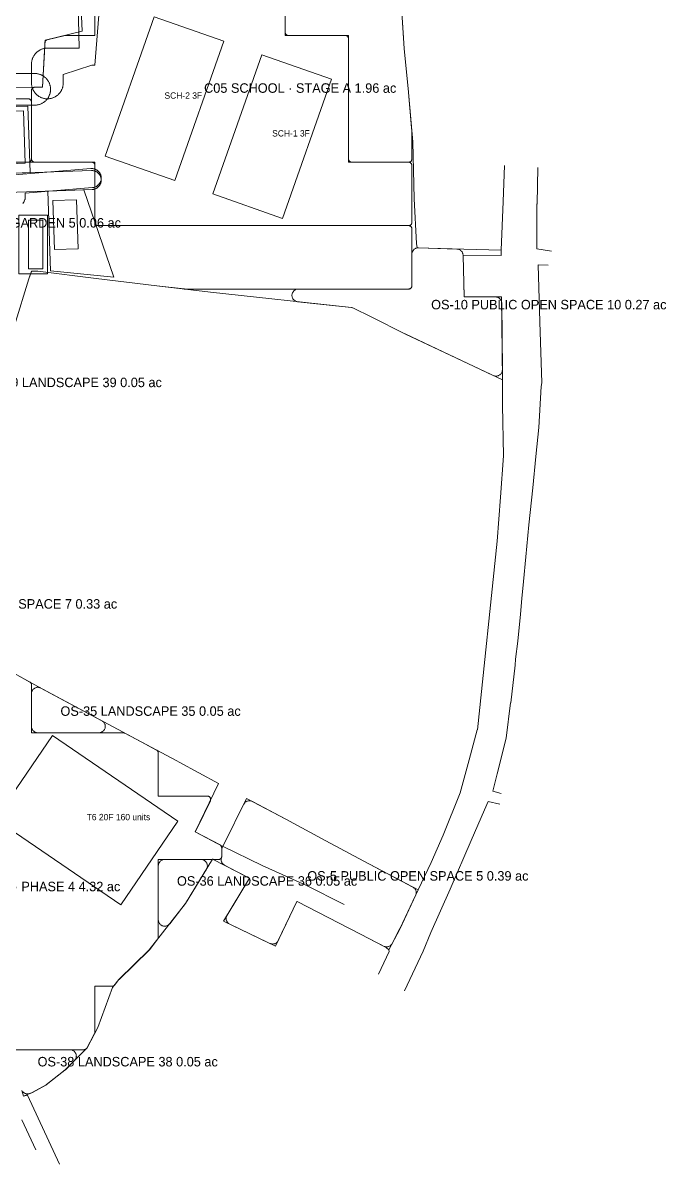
# Model space of a CAD drawing. Extents: x 32 to 940, y -21 to 684.
# Drawn here: x 737.3 to 940.2, y 53.9 to 414 of the extents above; entities that cross this region are included whole.
import ezdxf

# ---------------------------------------------------------------- set-up
doc = ezdxf.new("R2010")
doc.units = 0
for name, color, linetype, lineweight in [('BUILDING-APARTMENTS', 1, 'Continuous', 0), ('BUILDING-SCHOOL', 5, 'Continuous', 0), ('GREEN-LANDSCAPE', 3, 'Continuous', 0), ('GREEN-RC', 3, 'Continuous', 0), ('PLOT', 4, 'Continuous', 0), ('ROAD-EXISTING', 2, 'Continuous', 0), ('ROAD-PRIMARY', 1, 'Continuous', 0), ('ROAD-TERTIARY', 7, 'Continuous', 0), ('SITE-BOUNDARY', 7, 'Continuous', 0), ('TEXT-PLOT', 7, 'Continuous', 0), ('TEXT-ZONE', 7, 'Continuous', 0), ('VILLA-HOUSE', 7, 'Continuous', 0), ('ZONE-APARTMENTS', 1, 'Continuous', 0), ('ZONE-SCHOOL', 5, 'Continuous', 0), ('ZONE-VILLAS', 2, 'Continuous', 0)]:
    doc.layers.add(name, color=color, linetype=linetype, lineweight=lineweight)

msp = doc.modelspace()

# ---------------------------------------------------------------- linework, layer by layer
at = {"layer": 'BUILDING-APARTMENTS'}
msp.add_lwpolyline([(768.16, 135.67), (728.58, 162.74), (746.62, 189.13), (786.2, 162.06)], close=True, dxfattribs=at)
at = {"layer": 'BUILDING-SCHOOL'}
for points in [[(800.64, 408.15), (785.21, 364.22), (763.25, 371.93), (778.67, 415.86)], [(834.6, 396.22), (819.18, 352.29), (797.22, 360.01), (812.64, 403.94)]]:
    msp.add_lwpolyline(points, close=True, dxfattribs=at)
at = {"layer": 'GREEN-LANDSCAPE'}
for points in [[(740, 192), (740.01, 191.8), (740.04, 191.61), (740.09, 191.42), (740.15, 191.23), (740.24, 191.06), (740.34, 190.89), (740.45, 190.73), (740.59, 190.59), (740.73, 190.45), (740.89, 190.34), (741.06, 190.24), (741.23, 190.15), (741.42, 190.09), (741.61, 190.04), (741.8, 190.01), (742, 190), (761.27, 190), (761.46, 190.01), (761.66, 190.04), (761.85, 190.09), (762.03, 190.15), (762.21, 190.24), (762.38, 190.34), (762.54, 190.45), (762.68, 190.59), (762.81, 190.73), (762.93, 190.89), (763.03, 191.06), (763.12, 191.23), (763.18, 191.42), (763.23, 191.61), (763.26, 191.8), (763.27, 192), (763.26, 192.19), (763.23, 192.39), (763.18, 192.58), (763.12, 192.76), (763.03, 192.94), (762.93, 193.11), (762.82, 193.27), (762.69, 193.41), (762.54, 193.54), (762.38, 193.66), (762.21, 193.76), (742.95, 204.11), (742.77, 204.19), (742.58, 204.26), (742.39, 204.31), (742.2, 204.33), (742, 204.34), (741.81, 204.34), (741.61, 204.31), (741.42, 204.26), (741.24, 204.19), (741.06, 204.11), (740.89, 204.01), (740.73, 203.89), (740.59, 203.76), (740.45, 203.61), (740.34, 203.46), (740.24, 203.29), (740.15, 203.11), (740.09, 202.93), (740.04, 202.74), (740.01, 202.54), (740, 202.34)], [(780, 130.97), (780.01, 130.78), (780.04, 130.58), (780.09, 130.39), (780.16, 130.2), (780.24, 130.02), (780.34, 129.85), (780.46, 129.69), (780.6, 129.55), (780.74, 129.42), (780.91, 129.3), (781.08, 129.2), (781.26, 129.12), (781.44, 129.05), (781.64, 129.01), (781.83, 128.98), (782.03, 128.97), (782.23, 128.99), (782.42, 129.02), (782.62, 129.07), (782.8, 129.14), (782.98, 129.23), (783.15, 129.34), (783.3, 129.46), (783.45, 129.59), (783.58, 129.74), (788.46, 136), (788.59, 136.18), (795.18, 146.96), (795.27, 147.13), (795.34, 147.3), (795.4, 147.49), (795.44, 147.67), (795.47, 147.87), (795.47, 148.06), (795.45, 148.25), (795.42, 148.44), (795.37, 148.63), (795.3, 148.81), (795.21, 148.98), (795.11, 149.14), (795, 149.29), (794.86, 149.43), (794.72, 149.56), (794.56, 149.67), (794.4, 149.77), (794.22, 149.85), (794.04, 149.92), (793.85, 149.96), (793.66, 149.99), (793.47, 150), (782, 150), (781.8, 149.99), (781.61, 149.96), (781.42, 149.91), (781.23, 149.85), (781.06, 149.76), (780.89, 149.66), (780.73, 149.55), (780.59, 149.41), (780.45, 149.27), (780.34, 149.11), (780.24, 148.94), (780.15, 148.77), (780.09, 148.58), (780.04, 148.39), (780.01, 148.2), (780, 148)]]:
    msp.add_lwpolyline(points, close=True, dxfattribs=at)
msp.add_lwpolyline([(737.22, 76.78), (737.35, 76.64), (737.5, 76.51), (737.66, 76.39), (737.82, 76.29), (738, 76.21), (738.19, 76.14), (738.38, 76.09), (738.57, 76.06), (738.77, 76.05), (738.96, 76.06), (739.15, 76.09), (739.34, 76.14), (739.53, 76.21), (740.08, 76.44), (740.27, 76.53), (744.48, 78.82), (744.63, 78.91), (744.77, 79.01), (750.49, 83.53), (750.67, 83.69), (753.56, 86.59), (753.69, 86.73), (753.8, 86.89), (753.91, 87.06), (753.99, 87.24), (754.06, 87.42), (754.1, 87.61), (754.13, 87.81), (754.14, 88), (754.13, 88.2), (754.1, 88.39), (754.05, 88.58), (753.99, 88.77), (753.9, 88.94), (753.8, 89.11), (753.69, 89.27), (753.55, 89.41), (753.41, 89.55), (753.25, 89.66), (753.08, 89.76), (752.91, 89.85), (752.72, 89.91), (752.53, 89.96), (752.34, 89.99), (752.14, 90), (733.1, 90)], dxfattribs=at)
at = {"layer": 'GREEN-RC'}
for points in [[(822.16, 328.01), (822.16, 327.82), (822.19, 327.62), (822.24, 327.43), (822.3, 327.25), (822.38, 327.07), (822.48, 326.9), (822.6, 326.74), (822.73, 326.6), (822.87, 326.47), (823.03, 326.35), (823.2, 326.25), (823.37, 326.16), (823.56, 326.09), (823.74, 326.04), (823.94, 326.01), (840.92, 324.15), (840.95, 324.15), (840.96, 324.15), (840.96, 324.15), (840.96, 324.15), (840.97, 324.15), (841, 324.14), (841.3, 324.07), (841.3, 324.07), (841.33, 324.06), (841.35, 324.06), (841.36, 324.05), (847.33, 321.09), (857.8, 315.85), (857.84, 315.83), (885.68, 302.71), (885.86, 302.63), (886.04, 302.58), (886.23, 302.54), (886.42, 302.52), (886.62, 302.52), (886.81, 302.53), (887, 302.57), (887.18, 302.62), (887.36, 302.69), (887.53, 302.78), (887.69, 302.88), (887.85, 303), (887.98, 303.14), (888.11, 303.28), (888.22, 303.44), (888.32, 303.61), (888.4, 303.78), (888.46, 303.96), (888.5, 304.15), (888.53, 304.34), (888.53, 304.53), (888.33, 325.53), (888.32, 325.73), (888.29, 325.92), (888.24, 326.11), (888.17, 326.29), (888.08, 326.47), (887.98, 326.64), (887.86, 326.79), (887.73, 326.94), (887.58, 327.07), (887.43, 327.18), (887.26, 327.28), (887.08, 327.36), (886.89, 327.43), (886.7, 327.47), (886.51, 327.5), (886.31, 327.51), (882.91, 327.49), (882.91, 327.49), (882.91, 327.49), (882.9, 327.49), (882.88, 327.49), (882.88, 327.49), (882.88, 327.49), (882.87, 327.49), (876.51, 327.57), (876.49, 327.57), (876.47, 327.57), (876.47, 327.58), (876.47, 327.61), (876.15, 340.59), (876.15, 340.61), (876.15, 340.61), (876.14, 340.8), (876.11, 340.99), (876.07, 341.17), (876, 341.35), (875.92, 341.53), (875.83, 341.69), (875.71, 341.85), (875.59, 341.99), (875.45, 342.13), (875.29, 342.24), (875.13, 342.34), (874.96, 342.43), (874.78, 342.5), (874.6, 342.55), (874.41, 342.59), (874.22, 342.6), (862.07, 343), (861.87, 343), (861.67, 342.98), (861.47, 342.93), (861.28, 342.87), (861.1, 342.79), (860.92, 342.69), (860.76, 342.57), (860.61, 342.44), (860.47, 342.3), (860.35, 342.14), (860.25, 341.97), (860.16, 341.79), (860.09, 341.6), (860.04, 341.4), (860.01, 341.21), (860, 341.01), (860, 331.02), (860, 330.98), (860, 330.95), (859.99, 330.85), (859.97, 330.76), (859.94, 330.66), (859.9, 330.57), (859.86, 330.49), (859.8, 330.41), (859.74, 330.33), (859.67, 330.26), (859.6, 330.2), (859.51, 330.14), (859.43, 330.1), (859.34, 330.06), (859.24, 330.03), (859.15, 330.01), (859.05, 330), (859.02, 330), (858.98, 330), (824.16, 330), (823.96, 329.99), (823.77, 329.96), (823.58, 329.91), (823.39, 329.85), (823.22, 329.77), (823.05, 329.67), (822.89, 329.55), (822.75, 329.42), (822.61, 329.27), (822.5, 329.12), (822.4, 328.95), (822.31, 328.77), (822.24, 328.59), (822.2, 328.4), (822.17, 328.21)], [(799.81, 149.88), (799.83, 149.69), (799.87, 149.5), (799.92, 149.32), (799.99, 149.14), (800.08, 148.97), (800.18, 148.81), (800.3, 148.66), (800.43, 148.52), (800.57, 148.39), (800.73, 148.28), (800.89, 148.18), (808.71, 144.14), (808.74, 144.13), (808.75, 144.12), (808.74, 144.11), (808.73, 144.09), (801.68, 132.41), (801.58, 132.24), (801.51, 132.06), (801.45, 131.87), (801.41, 131.68), (801.39, 131.48), (801.39, 131.29), (801.41, 131.09), (801.45, 130.9), (801.5, 130.71), (801.58, 130.53), (801.67, 130.36), (801.78, 130.19), (801.9, 130.04), (802.04, 129.9), (802.19, 129.78), (802.36, 129.67), (802.53, 129.57), (815.19, 123.53), (815.38, 123.46), (815.56, 123.4), (815.76, 123.36), (815.95, 123.34), (816.15, 123.34), (816.34, 123.36), (816.54, 123.4), (816.72, 123.45), (816.9, 123.53), (817.08, 123.62), (817.24, 123.73), (817.39, 123.85), (817.53, 123.99), (817.66, 124.14), (817.77, 124.31), (817.86, 124.48), (823.7, 136.74), (823.71, 136.76), (823.72, 136.78), (823.74, 136.78), (823.75, 136.79), (823.76, 136.79), (823.77, 136.8), (823.78, 136.8), (823.8, 136.78), (840.35, 128.24), (840.35, 128.24), (840.35, 128.24), (843.75, 126.49), (843.75, 126.49), (843.76, 126.49), (851.06, 122.68), (851.23, 122.59), (851.42, 122.53), (851.61, 122.48), (851.8, 122.46), (852, 122.45), (852.2, 122.46), (852.39, 122.49), (852.58, 122.54), (852.76, 122.61), (852.94, 122.69), (853.11, 122.79), (853.26, 122.91), (853.41, 123.05), (853.54, 123.19), (853.65, 123.35), (853.75, 123.52), (856.13, 128.03), (856.17, 128.11), (861.17, 138.69), (861.25, 138.87), (861.3, 139.05), (861.34, 139.24), (861.36, 139.43), (861.36, 139.62), (861.35, 139.81), (861.31, 140), (861.26, 140.18), (861.19, 140.36), (861.11, 140.53), (861, 140.69), (860.89, 140.84), (860.76, 140.98), (860.61, 141.11), (860.46, 141.22), (860.29, 141.32), (844.84, 149.44), (844.83, 149.45), (832.84, 155.91), (832.84, 155.91), (832.84, 155.91), (820.27, 162.77), (820.24, 162.78), (809.67, 168.33), (809.49, 168.41), (809.3, 168.48), (809.11, 168.52), (808.91, 168.55), (808.71, 168.56), (808.51, 168.54), (808.32, 168.51), (808.12, 168.46), (807.94, 168.39), (807.76, 168.3), (807.59, 168.19), (807.43, 168.07), (807.29, 167.93), (807.16, 167.78), (807.05, 167.62), (806.95, 167.45), (800.36, 154.17), (800.35, 154.14), (800.35, 154.13), (800.34, 154.13), (800.3, 154.07), (800.21, 153.91), (800.14, 153.74), (800.08, 153.56), (800.03, 153.38), (800.01, 153.2), (800, 153.01), (800, 151.02), (800, 150.98), (800, 150.95), (799.99, 150.85), (799.97, 150.76), (799.94, 150.66), (799.93, 150.63), (799.87, 150.45), (799.84, 150.26), (799.82, 150.07)]]:
    msp.add_lwpolyline(points, close=True, dxfattribs=at)
at = {"layer": 'PLOT'}
for points in [[(729.15, 366.37), (739.6, 366.73), (738.87, 387.72), (728.42, 387.35)], [(745.13, 360.88), (756.52, 361.28), (765.99, 333.78), (746.01, 335.71)], [(736.02, 353.27), (736.02, 334.82), (745.09, 334.82), (745.09, 353.27)]]:
    msp.add_lwpolyline(points, close=True, dxfattribs=at)
at = {"layer": 'ROAD-EXISTING'}
for points in [[(889.17, 368.99), (888.78, 357.6)], [(899.55, 356.87), (899.71, 368.29)], [(888.78, 357.6), (888.21, 342.28)], [(899.4, 356.78), (899.55, 356.87)], [(899.41, 349), (899.4, 356.78)], [(899.39, 342.64), (899.41, 349)], [(904.01, 341.98), (899.39, 342.64)], [(900.36, 319.68), (899.84, 337.66)], [(899.84, 337.66), (903.01, 337.5)], [(900.99, 300.42), (900.36, 319.68)], [(888.57, 301.35), (888.56, 293.32)], [(900.04, 286.34), (900.81, 299.21)], [(900.81, 299.21), (900.99, 300.42)], [(888.85, 277.38), (888.56, 293.32)], [(900.04, 286.34), (899.14, 277.18)], [(887.91, 264.37), (888.85, 277.38)], [(899.14, 277.18), (898.12, 267.29)], [(898.12, 267.29), (896.9, 255.6)], [(886.9, 250.44), (887.91, 264.37)], [(896.9, 255.6), (895.97, 245.55)], [(880.71, 190.9), (886.9, 250.44)], [(895.97, 245.55), (895.23, 237.72)], [(895.23, 237.72), (894.72, 232.33)], [(894.72, 232.33), (894.26, 227.39)], [(894.26, 227.39), (893.45, 218.88)], [(893.45, 218.88), (892.69, 213.21)], [(892.69, 213.21), (892.61, 211.35)], [(892.61, 211.35), (891.19, 199.48)], [(889.69, 188.28), (891.14, 199.4)], [(878.02, 181.41), (880.54, 190.89)], [(886.95, 177), (889.69, 188.28)], [(875.22, 171.06), (878.02, 181.41)], [(885.5, 171.52), (886.95, 177)], [(869.86, 157.7), (875.22, 171.06)], [(888.16, 170.85), (885.5, 171.52)], [(878.67, 156), (882.88, 165.68)], [(882.88, 165.68), (884.06, 168.33)], [(884.06, 168.33), (887.7, 167.46)], [(866.04, 149.02), (869.86, 157.7)], [(872.08, 140.66), (878.67, 156)], [(800.2, 154.17), (812.72, 148.15)], [(812.72, 148.15), (816.94, 146.26)], [(861.99, 140.43), (866.04, 149.02)], [(816.94, 146.26), (826.56, 141.92)], [(826.56, 141.92), (838.6, 135.81)], [(865.97, 126.93), (872.08, 140.66)], [(863.59, 121.06), (865.97, 126.93)], [(849.46, 113.85), (852.84, 121.01)], [(852.84, 121.01), (852.72, 121.56)], [(863.58, 121.06), (857.67, 108.58)], [(738.73, 75.67), (737.48, 75.36)], [(748.84, 53.88), (738.73, 75.67)], [(736.91, 67.84), (741.32, 58.45)]]:
    msp.add_lwpolyline(points, dxfattribs=at)
at = {"layer": 'ROAD-PRIMARY'}
for points in [[(754.02, 451.4), (755, 406), (745, 406), (744.81, 406), (744.62, 405.99), (744.42, 405.97), (744.23, 405.94), (744.04, 405.91), (743.86, 405.87), (743.67, 405.82), (743.49, 405.76), (743.3, 405.7), (743.12, 405.63), (742.95, 405.56), (742.77, 405.48), (742.6, 405.39), (742.44, 405.29), (742.27, 405.19), (742.11, 405.08), (741.96, 404.97), (741.81, 404.85), (741.66, 404.72), (741.52, 404.59), (741.39, 404.45), (741.26, 404.31), (741.13, 404.17), (741.01, 404.02), (740.9, 403.86), (740.79, 403.7), (740.69, 403.54), (740.6, 403.37), (740.51, 403.2), (740.43, 403.02), (740.35, 402.85), (740.29, 402.67), (740.23, 402.48), (740.17, 402.3), (740.12, 402.11), (740.09, 401.93), (740.05, 401.74), (740.03, 401.54), (740.01, 401.35), (740, 401.16), (740, 401), (740, 395), (740, 394.81), (740.01, 394.62), (740.03, 394.42), (740.06, 394.23), (740.09, 394.04), (740.13, 393.86), (740.18, 393.67), (740.24, 393.49), (740.3, 393.3), (740.36, 393.12), (740.44, 392.95), (740.52, 392.77), (740.61, 392.6), (740.71, 392.44), (740.81, 392.27), (740.92, 392.11), (741.03, 391.96), (741.15, 391.81), (741.28, 391.66), (741.41, 391.52), (741.54, 391.39), (741.69, 391.26), (741.83, 391.13), (741.98, 391.01), (742.14, 390.9), (742.3, 390.79), (742.46, 390.69), (742.63, 390.6), (742.8, 390.51), (742.98, 390.43), (743.15, 390.35), (743.33, 390.29), (743.52, 390.23), (743.7, 390.17), (743.89, 390.12), (744.08, 390.09), (744.26, 390.05), (744.46, 390.03), (744.65, 390.01), (744.84, 390), (745.03, 390), (745.22, 390), (745.42, 390.02), (745.61, 390.04), (745.8, 390.06), (745.99, 390.1), (746.17, 390.14), (746.36, 390.19), (746.54, 390.25), (746.73, 390.31), (746.91, 390.38), (747.08, 390.45), (747.25, 390.54), (747.42, 390.63), (747.59, 390.72), (747.75, 390.83), (747.91, 390.94), (748.07, 391.05), (748.22, 391.17), (748.36, 391.3), (748.5, 391.43), (748.64, 391.57), (748.76, 391.71), (748.89, 391.86), (749.01, 392.01), (749.12, 392.17), (749.23, 392.33), (749.33, 392.49), (749.42, 392.66), (749.5, 392.83), (749.59, 393), (749.66, 393.18), (749.72, 393.36), (749.78, 393.55), (749.84, 393.73), (749.88, 393.92), (749.92, 394.11), (749.95, 394.3), (749.97, 394.49), (749.99, 394.68), (750, 394.87), (750, 395), (750, 397.67), (759.03, 400.68), (759.98, 400.6), (763.66, 446.77)], [(688, 388), (741, 388), (741.19, 388), (741.38, 388.01), (741.58, 388.03), (741.77, 388.06), (741.96, 388.09), (742.14, 388.13), (742.33, 388.18), (742.51, 388.24), (742.7, 388.3), (742.88, 388.37), (743.05, 388.44), (743.23, 388.52), (743.4, 388.61), (743.56, 388.71), (743.73, 388.81), (743.89, 388.92), (744.04, 389.03), (744.19, 389.15), (744.34, 389.28), (744.48, 389.41), (744.61, 389.55), (744.74, 389.69), (744.87, 389.83), (744.99, 389.98), (745.1, 390.14), (745.21, 390.3), (745.31, 390.46), (745.4, 390.63), (745.49, 390.8), (745.57, 390.98), (745.65, 391.15), (745.71, 391.33), (745.77, 391.52), (745.83, 391.7), (745.88, 391.89), (745.91, 392.07), (745.95, 392.26), (745.97, 392.46), (745.99, 392.65), (746, 392.84), (746, 393.03), (746, 393.22), (745.98, 393.42), (745.96, 393.61), (745.94, 393.8), (745.9, 393.99), (745.86, 394.18), (745.81, 394.36), (745.75, 394.55), (745.69, 394.73), (745.62, 394.91), (745.55, 395.08), (745.46, 395.25), (745.37, 395.43), (745.28, 395.59), (745.17, 395.75), (745.06, 395.91), (744.95, 396.07), (744.83, 396.22), (744.7, 396.36), (744.57, 396.5), (744.43, 396.64), (744.29, 396.76), (744.14, 396.89), (743.99, 397.01), (743.84, 397.12), (743.67, 397.23), (743.51, 397.32), (743.34, 397.42), (743.17, 397.5), (743, 397.58), (742.82, 397.66), (742.64, 397.72), (742.45, 397.78), (742.27, 397.84), (742.08, 397.88), (741.89, 397.92), (741.7, 397.95), (741.51, 397.97), (741.32, 397.99), (741.13, 398), (741, 398), (683, 398)]]:
    msp.add_lwpolyline(points, dxfattribs=at)
at = {"layer": 'ROAD-TERTIARY'}
for points in [[(658.17, 357.86), (759.11, 361.39), (759.25, 361.4), (759.39, 361.41), (759.54, 361.43), (759.68, 361.46), (759.82, 361.5), (759.96, 361.54), (760.09, 361.59), (760.23, 361.65), (760.36, 361.71), (760.48, 361.78), (760.61, 361.85), (760.73, 361.93), (760.84, 362.02), (760.96, 362.11), (761.06, 362.21), (761.17, 362.31), (761.26, 362.41), (761.36, 362.52), (761.44, 362.64), (761.52, 362.76), (761.6, 362.88), (761.67, 363.01), (761.73, 363.14), (761.79, 363.27), (761.84, 363.41), (761.88, 363.55), (761.92, 363.69), (761.95, 363.83), (761.97, 363.97), (761.99, 364.11), (762, 364.26), (762, 364.4), (762, 364.55), (761.99, 364.69), (761.97, 364.83), (761.95, 364.98), (761.91, 365.12), (761.87, 365.25), (761.83, 365.39), (761.78, 365.53), (761.72, 365.66), (761.65, 365.79), (761.59, 365.91), (761.51, 366.04), (761.43, 366.15), (761.34, 366.27), (761.24, 366.38), (761.15, 366.49), (761.04, 366.59), (760.93, 366.68), (760.82, 366.77), (760.7, 366.86), (760.58, 366.94), (760.46, 367.01), (760.33, 367.08), (760.2, 367.14), (760.07, 367.19), (759.93, 367.24), (759.79, 367.28), (759.65, 367.31), (759.51, 367.34), (759.37, 367.36), (759.22, 367.38), (759.08, 367.38), (758.93, 367.38), (758.9, 367.38), (657.96, 363.86)], [(737.23, 356.99), (737.32, 357.1), (737.41, 357.21), (737.49, 357.33), (737.57, 357.45), (737.64, 357.58), (737.71, 357.71), (737.77, 357.84), (737.82, 357.97), (737.87, 358.11), (737.9, 358.25), (737.94, 358.39), (737.96, 358.53), (737.98, 358.68), (738, 358.82), (738, 358.96), (738, 360.24), (759.25, 362.01), (759.39, 362.03), (759.53, 362.05), (759.68, 362.08), (759.82, 362.11), (759.96, 362.16), (760.09, 362.2), (760.22, 362.26), (760.35, 362.32), (760.48, 362.39), (760.61, 362.47), (760.73, 362.55), (760.84, 362.63), (760.95, 362.72), (761.06, 362.82), (761.16, 362.92), (761.26, 363.03), (761.35, 363.14), (761.44, 363.25), (761.52, 363.37), (761.6, 363.5), (761.67, 363.62), (761.73, 363.75), (761.79, 363.89), (761.84, 364.02), (761.88, 364.16), (761.92, 364.3), (761.95, 364.44), (761.97, 364.58), (761.99, 364.73), (762, 364.87), (762, 365.01), (762, 365.16), (761.99, 365.3), (761.97, 365.45), (761.94, 365.59), (761.91, 365.73), (761.87, 365.87), (761.83, 366.01), (761.77, 366.14), (761.72, 366.27), (761.65, 366.4), (761.58, 366.53), (761.5, 366.65), (761.42, 366.77), (761.33, 366.88), (761.24, 366.99), (761.14, 367.1), (761.04, 367.2), (760.93, 367.3), (760.82, 367.39), (760.7, 367.47), (760.58, 367.55), (760.46, 367.62), (760.33, 367.69), (760.2, 367.75), (760.06, 367.81), (759.93, 367.85), (759.79, 367.89), (759.65, 367.93), (759.51, 367.96), (759.36, 367.98), (759.22, 367.99), (759.08, 368), (758.93, 368), (758.79, 367.99), (758.75, 367.99), (734.75, 365.99)]]:
    msp.add_lwpolyline(points, dxfattribs=at)
at = {"layer": 'SITE-BOUNDARY'}
for points in [[(734.63, 318.45), (739.17, 333.21), (739.17, 333.21), (739.95, 335.59), (739.96, 335.61), (739.97, 335.61), (741.99, 335.61), (742.01, 335.61), (742.01, 335.61), (742.01, 335.61), (742.02, 335.61), (760.42, 333.33), (779.49, 331.04), (779.49, 331.04), (796.43, 329.02), (840.95, 324.15), (840.96, 324.15), (840.96, 324.15), (840.96, 324.15), (840.97, 324.15), (841.33, 324.06), (841.35, 324.06), (841.36, 324.05), (847.33, 321.09), (857.82, 315.84), (888.57, 301.35), (888.31, 327.52), (882.91, 327.49), (882.89, 327.49), (882.88, 327.49), (876.49, 327.57), (876.47, 327.57), (876.47, 327.58), (876.15, 340.61), (876.15, 340.63), (876.16, 340.63), (888.11, 340.59), (888.21, 342.28), (876.43, 342.53), (876.43, 342.53), (861.63, 343.02), (861.62, 343.02), (861.62, 343.03), (861.47, 344.31), (861.47, 344.32), (861.47, 344.34), (860.75, 358.42), (860.75, 358.44), (860.75, 358.45), (860.3, 376.47), (858.79, 393.31), (857.6, 405.83), (857.6, 405.85), (857.6, 405.86), (855.25, 442.12)], [(755.2, 428.11), (756.01, 411.32), (756.01, 411.31), (756.01, 411.31), (756, 411.31), (744.25, 408.5), (743.41, 393.68), (743.41, 393.66), (743.39, 393.66), (704.22, 393.6)], [(736.99, 77.12), (737.48, 75.36), (740.18, 76.48), (744.63, 78.9), (750.58, 83.61), (757.5, 90.54), (760.93, 97.05), (765.5, 109.58), (765.51, 109.59), (765.51, 109.6), (767.58, 112.16), (767.58, 112.16), (767.59, 112.17), (777.14, 121.49), (788.53, 136.09), (797.11, 150.12), (797.12, 150.13), (797.13, 150.13), (808.74, 144.13), (808.75, 144.12), (808.74, 144.11), (800.54, 130.53), (817, 122.67), (823.71, 136.76), (823.72, 136.78), (823.75, 136.79), (823.77, 136.8), (823.78, 136.8), (840.35, 128.24), (843.75, 126.49), (843.75, 126.49), (851.84, 122.27), (851.85, 122.26), (851.85, 122.26), (851.86, 122.25), (852.72, 121.56), (856.15, 128.07), (861.99, 140.43), (844.83, 149.45), (832.84, 155.91), (832.84, 155.91), (820.26, 162.78), (807.86, 169.28), (800.35, 154.14), (800.35, 154.13), (800.33, 154.14), (791.65, 158.73), (791.64, 158.74), (791.65, 158.75), (799.03, 173.96), (786.62, 180.74), (785.84, 181.13), (785.83, 181.14), (785.81, 181.14), (774.64, 187.09), (742.03, 204.6), (742.03, 204.6), (717.74, 218.02)]]:
    msp.add_lwpolyline(points, dxfattribs=at)
at = {"layer": 'VILLA-HOUSE'}
for points in [[(730.55, 369.42), (738, 369.68), (737.42, 386.17), (729.97, 385.91)], [(754.18, 358.19), (746.73, 357.93), (747.27, 342.44), (754.72, 342.7)], [(739.02, 351.77), (739.02, 336.32), (743.59, 336.32), (743.59, 351.77)]]:
    msp.add_lwpolyline(points, close=True, dxfattribs=at)
at = {"layer": 'ZONE-APARTMENTS'}
msp.add_lwpolyline([(730.23, 90), (756.55, 90), (756.64, 90), (756.74, 90.02), (756.84, 90.04), (756.93, 90.08), (757.02, 90.12), (757.1, 90.17), (757.18, 90.23), (757.25, 90.29), (757.4, 90.44), (757.46, 90.51), (757.52, 90.59), (757.57, 90.68), (758.54, 92.51), (759.88, 95.07), (759.93, 95.15), (759.96, 95.25), (759.98, 95.34), (760, 95.44), (760, 95.53), (760, 109.98), (760, 110), (760.02, 110), (765.36, 110), (765.46, 110), (765.55, 110.02), (765.65, 110.04), (765.74, 110.08), (765.83, 110.12), (765.92, 110.17), (766, 110.23), (766.07, 110.3), (766.13, 110.37), (767.57, 112.14), (767.58, 112.16), (767.58, 112.16), (767.59, 112.17), (767.6, 112.18), (777.09, 121.45), (777.18, 121.55), (778.86, 123.69), (779.79, 124.89), (779.84, 124.97), (779.89, 125.05), (779.93, 125.13), (779.96, 125.22), (779.98, 125.32), (780, 125.41), (780, 125.5), (780, 149.98), (780, 150), (780.02, 150), (796.63, 150), (796.73, 150.01), (796.83, 150.02), (796.94, 150.05), (797.03, 150.09), (797.12, 150.13), (797.12, 150.13), (797.12, 150.13), (797.13, 150.13), (797.14, 150.12), (797.16, 150.11), (797.25, 150.07), (797.34, 150.04), (797.43, 150.02), (797.53, 150), (797.62, 150), (799, 150), (799.1, 150), (799.2, 150.02), (799.29, 150.04), (799.38, 150.08), (799.47, 150.12), (799.56, 150.17), (799.63, 150.23), (799.71, 150.29), (799.77, 150.37), (799.83, 150.44), (799.88, 150.53), (799.92, 150.62), (799.96, 150.71), (799.98, 150.8), (800, 150.9), (800, 151), (800, 153.71), (800, 153.81), (799.98, 153.91), (799.96, 154), (799.92, 154.1), (799.88, 154.18), (799.83, 154.27), (799.77, 154.35), (799.7, 154.42), (799.63, 154.49), (799.55, 154.55), (799.47, 154.6), (791.66, 158.72), (791.65, 158.73), (791.64, 158.74), (791.65, 158.75), (791.65, 158.76), (792.31, 160.11), (796.41, 168.56), (796.45, 168.65), (796.48, 168.74), (796.5, 168.84), (796.51, 168.93), (796.51, 169.03), (796.51, 169.13), (796.49, 169.22), (796.46, 169.31), (796.43, 169.4), (796.39, 169.49), (796.33, 169.57), (796.28, 169.65), (796.21, 169.72), (796.14, 169.78), (796.06, 169.84), (795.98, 169.89), (795.89, 169.93), (795.8, 169.96), (795.7, 169.98), (795.61, 170), (795.51, 170), (780.02, 170), (780, 170), (780, 170.02), (780, 183.64), (780, 183.74), (779.98, 183.83), (779.96, 183.93), (779.92, 184.02), (779.88, 184.11), (779.83, 184.19), (779.77, 184.27), (779.71, 184.35), (779.63, 184.41), (779.55, 184.47), (779.47, 184.52), (779.47, 184.52), (774.64, 187.09), (774.64, 187.09), (769.44, 189.88), (769.36, 189.92), (769.26, 189.96), (769.17, 189.98), (769.07, 190), (768.97, 190), (740.02, 190), (740, 190), (740, 190.02), (740, 205.13), (740, 205.23), (739.98, 205.32), (739.96, 205.42), (739.93, 205.51), (739.88, 205.6), (739.84, 205.68), (739.78, 205.76), (739.71, 205.83), (739.64, 205.9), (739.57, 205.95), (739.48, 206.01), (734.63, 208.69)], dxfattribs=at)
at = {"layer": 'ZONE-SCHOOL'}
for points in [[(760, 449), (760, 410.02), (760, 410), (759.98, 410), (750.65, 410), (750.53, 409.99), (750.42, 409.97), (750.16, 409.91), (744.97, 408.67), (744.88, 408.64), (744.78, 408.61), (744.7, 408.56), (744.61, 408.51), (744.54, 408.45), (744.47, 408.38), (744.4, 408.3), (744.35, 408.22), (744.3, 408.13), (744.26, 408.04), (744.23, 407.95), (744.21, 407.85), (744.2, 407.75), (744.17, 407.19), (743.41, 393.69), (743.41, 393.68), (743.41, 393.66), (743.39, 393.66), (743.38, 393.66), (741, 393.66), (740.9, 393.65), (740.8, 393.64), (740.71, 393.62), (740.62, 393.58), (740.53, 393.54), (740.44, 393.49), (740.36, 393.43), (740.29, 393.37), (740.23, 393.29), (740.17, 393.21), (740.12, 393.13), (740.08, 393.04), (740.04, 392.95), (740.02, 392.85), (740, 392.76), (740, 392.66), (740, 371), (740, 370.9), (740.02, 370.8), (740.04, 370.71), (740.08, 370.62), (740.12, 370.53), (740.17, 370.44), (740.23, 370.37), (740.29, 370.29), (740.37, 370.23), (740.44, 370.17), (740.53, 370.12), (740.62, 370.08), (740.71, 370.04), (740.8, 370.02), (740.9, 370), (741, 370), (759.98, 370), (760, 370), (760, 369.98), (760, 351), (760, 350.9), (760.02, 350.8), (760.04, 350.71), (760.08, 350.62), (760.12, 350.53), (760.17, 350.44), (760.23, 350.37), (760.29, 350.29), (760.37, 350.23), (760.44, 350.17), (760.53, 350.12), (760.62, 350.08), (760.71, 350.04), (760.8, 350.02), (760.9, 350), (761, 350), (859, 350), (859.1, 350), (859.2, 350.02), (859.29, 350.04), (859.38, 350.08), (859.47, 350.12), (859.56, 350.17), (859.63, 350.23), (859.71, 350.29), (859.77, 350.37), (859.83, 350.44), (859.88, 350.53), (859.92, 350.62), (859.96, 350.71), (859.98, 350.8), (860, 350.9), (860, 351), (860, 369), (860, 369.1), (859.98, 369.2), (859.96, 369.29), (859.92, 369.38), (859.88, 369.47), (859.83, 369.56), (859.77, 369.63), (859.71, 369.71), (859.63, 369.77), (859.56, 369.83), (859.47, 369.88), (859.38, 369.92), (859.29, 369.96), (859.2, 369.98), (859.1, 370), (859, 370), (840.02, 370), (840, 370), (840, 370.02), (840, 409), (840, 409.1), (839.98, 409.2), (839.96, 409.29), (839.92, 409.38), (839.88, 409.47), (839.83, 409.56), (839.77, 409.63), (839.71, 409.71), (839.63, 409.77), (839.56, 409.83), (839.47, 409.88), (839.38, 409.92), (839.29, 409.96), (839.2, 409.98), (839.1, 410), (839, 410), (820.02, 410), (820, 410), (820, 410.02), (820, 429)], [(820, 429.98), (820, 411), (820, 410.9), (820.02, 410.8), (820.04, 410.71), (820.08, 410.62), (820.12, 410.53), (820.17, 410.44), (820.23, 410.37), (820.29, 410.29), (820.37, 410.23), (820.44, 410.17), (820.53, 410.12), (820.62, 410.08), (820.71, 410.04), (820.8, 410.02), (820.9, 410), (821, 410), (839.98, 410), (840, 410), (840, 409.98), (840, 371), (840, 370.9), (840.02, 370.8), (840.04, 370.71), (840.08, 370.62), (840.12, 370.53), (840.17, 370.44), (840.23, 370.37), (840.29, 370.29), (840.37, 370.23), (840.44, 370.17), (840.53, 370.12), (840.62, 370.08), (840.71, 370.04), (840.8, 370.02), (840.9, 370), (841, 370), (859, 370), (859.1, 370), (859.2, 370.02), (859.29, 370.04), (859.38, 370.08), (859.47, 370.12), (859.56, 370.17), (859.63, 370.23), (859.71, 370.29), (859.77, 370.37), (859.83, 370.44), (859.88, 370.53), (859.92, 370.62), (859.96, 370.71), (859.98, 370.8), (860, 370.9), (860, 371), (860, 379.76), (860, 379.85), (859.91, 380.82), (858.8, 393.3), (858.79, 393.31), (857.6, 405.82), (857.6, 405.82), (857.6, 405.83), (857.6, 405.84), (857.6, 405.85), (857.6, 405.86), (856.54, 422.27)]]:
    msp.add_lwpolyline(points, dxfattribs=at)
at = {"layer": 'ZONE-VILLAS'}
for points in [[(720.02, 370), (739, 370), (739.1, 370), (739.2, 370.02), (739.29, 370.04), (739.38, 370.08), (739.47, 370.12), (739.56, 370.17), (739.63, 370.23), (739.71, 370.29), (739.77, 370.37), (739.83, 370.44), (739.88, 370.53), (739.92, 370.62), (739.96, 370.71), (739.98, 370.8), (740, 370.9), (740, 371), (740, 389), (740, 389.1), (739.98, 389.2), (739.96, 389.29), (739.92, 389.38), (739.88, 389.47), (739.83, 389.56), (739.77, 389.63), (739.71, 389.71), (739.63, 389.77), (739.56, 389.83), (739.47, 389.88), (739.38, 389.92), (739.29, 389.96), (739.2, 389.98), (739.1, 390), (739, 390), (662.86, 390)], [(734.63, 318.45), (739.17, 333.21), (739.17, 333.21), (739.17, 333.21), (739.17, 333.21), (739.18, 333.21), (739.95, 335.58), (739.95, 335.59), (739.96, 335.61), (739.97, 335.61), (739.98, 335.61), (741.98, 335.61), (741.99, 335.61), (742.01, 335.61), (742.01, 335.61), (742.01, 335.61), (742.02, 335.61), (742.03, 335.61), (760.42, 333.33), (760.43, 333.33), (779.49, 331.04), (788.18, 330.01), (788.29, 330), (859, 330), (859.1, 330), (859.2, 330.02), (859.29, 330.04), (859.38, 330.08), (859.47, 330.12), (859.56, 330.17), (859.63, 330.23), (859.71, 330.29), (859.77, 330.37), (859.83, 330.44), (859.88, 330.53), (859.92, 330.62), (859.96, 330.71), (859.98, 330.8), (860, 330.9), (860, 331), (860, 349), (860, 349.1), (859.98, 349.2), (859.96, 349.29), (859.92, 349.38), (859.88, 349.47), (859.83, 349.56), (859.77, 349.63), (859.71, 349.71), (859.63, 349.77), (859.56, 349.83), (859.47, 349.88), (859.38, 349.92), (859.29, 349.96), (859.2, 349.98), (859.1, 350), (859, 350), (760.02, 350), (760, 350), (760, 350.02), (760, 369), (760, 369.1), (759.98, 369.2), (759.96, 369.29), (759.92, 369.38), (759.88, 369.47), (759.83, 369.56), (759.77, 369.63), (759.71, 369.71), (759.63, 369.77), (759.56, 369.83), (759.47, 369.88), (759.38, 369.92), (759.29, 369.96), (759.2, 369.98), (759.1, 370), (759, 370), (721, 370)]]:
    msp.add_lwpolyline(points, dxfattribs=at)

# ---------------------------------------------------------------- texts
at = {"layer": 'TEXT-PLOT'}
for s, p in [('SCH-2 3F', (781.94, 390.04)), ('SCH-1 3F', (815.91, 378.12)), ('T6 20F 160 units', (757.39, 162.4))]:
    msp.add_text(s, height=2, dxfattribs=at).set_placement(p)
at = {"layer": 'TEXT-ZONE'}
for s, p in [('C05 SCHOOL · STAGE A 1.96 ac', (794.44, 391.91)), ('OS-P5 POCKET GARDEN 5 0.06 ac', (702.66, 349.39)), ('OS-10 PUBLIC OPEN SPACE 10 0.27 ac', (866.07, 323.58)), ('OS-39 LANDSCAPE 39 0.05 ac', (724.26, 299.04)), ('OS-7 PUBLIC OPEN SPACE 7 0.33 ac', (697.24, 229.15)), ('OS-35 LANDSCAPE 35 0.05 ac', (749.13, 195.34)), ('OS-36 LANDSCAPE 36 0.05 ac', (785.88, 141.74)), ('OS-5 PUBLIC OPEN SPACE 5 0.39 ac', (826.99, 143.34)), ('C20 APARTMENTS · PHASE 4 4.32 ac', (697.33, 139.99)), ('OS-38 LANDSCAPE 38 0.05 ac', (741.91, 84.72))]:
    msp.add_text(s, height=3, dxfattribs=at).set_placement(p)

doc.saveas('drawing.dxf')
